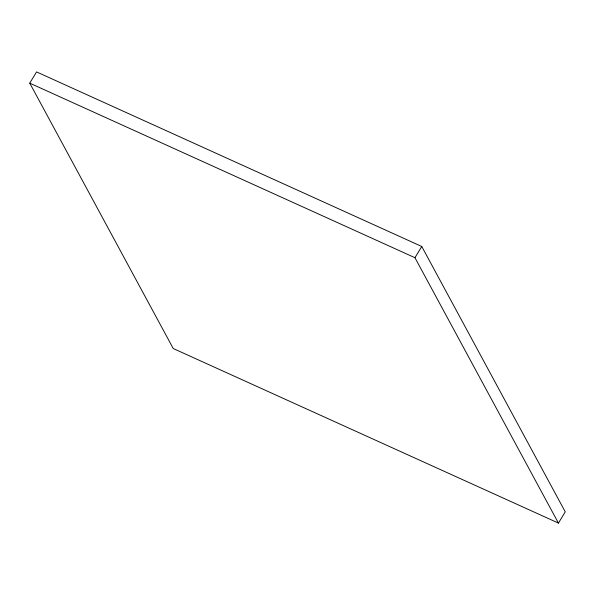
<?xml version="1.0" encoding="UTF-8"?>
<svg xmlns="http://www.w3.org/2000/svg" width="595" height="595" viewBox="0 0 595 595"><rect width="100%" height="100%" fill="white"/><g stroke="black" fill="none" stroke-linecap="round" stroke-linejoin="round"><path stroke-width="0.89" d="M29.75 83.144L36.563 71.913L421.758 246.479L565.25 511.856L558.437 523.087L173.242 348.521L29.75 83.144L414.946 257.709L558.437 523.087M414.946 257.709L421.758 246.479"/></g></svg>
